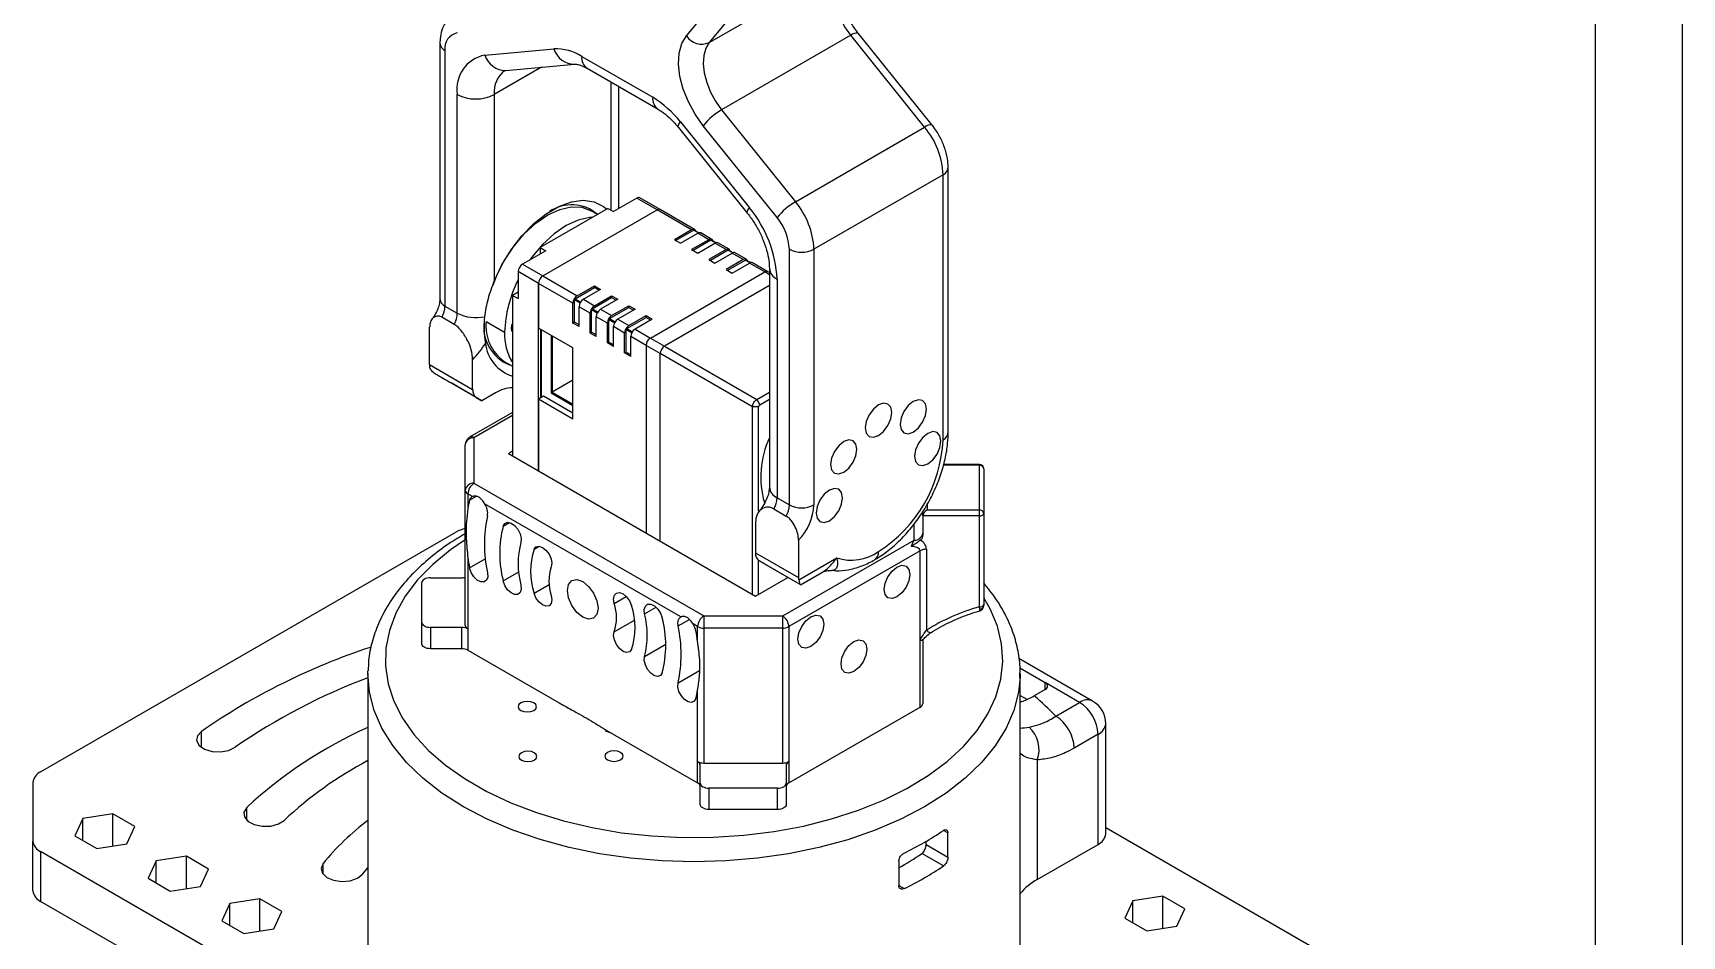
# Model space of a CAD drawing. Header units: millimetres. Extents: x 227 to 1067, y 103 to 697.
# Drawn here: x 877.4 to 1067.1, y 470.8 to 574.7 of the extents above; entities that cross this region are included whole.
import ezdxf

# ---------------------------------------------------------------- set-up
doc = ezdxf.new("R2010")
doc.units = ezdxf.units.MM
doc.header["$LTSCALE"] = 2
for name, color, linetype in [('1轮廓实线层', 7, 'Continuous'), ('2细线层', 4, 'Continuous'), ('图框层', 7, 'Continuous')]:
    doc.layers.add(name, color=color, linetype=linetype)

# ---------------------------------------------------------------- blocks, each defined once
blk = doc.blocks.new('ZwmFrameMain_A3^_^无分区图框^_^landscape')
at = {"layer": '1轮廓实线层'}
blk.add_line((390, 287), (390, 0), dxfattribs=at)
at = {"layer": '2细线层'}
blk.add_line((395, 292), (395, -5), dxfattribs=at)

msp = doc.modelspace()

# ---------------------------------------------------------------- linework, layer by layer
at = {"color": 7, "linetype": 'Continuous', "lineweight": 25}
for p, q in [((952.589, 574.307), (963.183, 587.124)), ((966.011, 586.642), (955.191, 573.551)), ((955.191, 573.551), (970.041, 582.124)), ((980.828, 564.07), (972.334, 574.636)), ((924.237, 573.459), (924.237, 544.07)), ((929.419, 572.111), (937.357, 572.82)), ((971.483, 574.389), (956.634, 565.817)), ((979.977, 563.823), (971.483, 574.389)), ((924.822, 572.643), (924.822, 543.254)), ((931.807, 570.347), (939.746, 571.057)), ((940.539, 571.968), (948.704, 567.255)), ((941.16, 570.595), (949.325, 565.881)), ((926.237, 542.437), (926.237, 567.583)), ((930.479, 567.583), (930.479, 546.124)), ((944.793, 554.459), (944.793, 568.498)), ((956.634, 565.817), (965.127, 555.251)), ((951.669, 563.778), (959.607, 553.903)), ((951.886, 564.433), (959.824, 554.558)), ((963.006, 553.428), (954.512, 563.995)), ((965.127, 555.251), (979.977, 563.823)), ((982.098, 558.355), (967.249, 549.783)), ((982.098, 527.887), (982.098, 558.355)), ((982.684, 528.703), (982.684, 559.172)), ((946.884, 555.666), (944.197, 554.115)), ((949.218, 554.319), (946.884, 555.666)), ((949.568, 554.354), (947.234, 555.701)), ((943.561, 554.482), (935.783, 549.992)), ((936.065, 546.727), (949.218, 554.319)), ((942.37, 553.795), (941.631, 554.222)), ((943.561, 554.482), (944.197, 554.115)), ((953.177, 552.033), (949.218, 554.319)), ((953.527, 552.068), (949.568, 554.354)), ((953.177, 552.033), (951.197, 550.89)), ((953.425, 551.972), (951.374, 550.788)), ((953.998, 551.675), (953.475, 551.977)), ((935.783, 549.992), (936.419, 549.625)), ((935.783, 549.992), (935.783, 549.257)), ((951.197, 550.89), (951.905, 550.482)), ((951.905, 550.482), (953.885, 551.625)), ((955.157, 550.89), (953.177, 549.747)), ((955.405, 550.829), (953.354, 549.645)), ((955.157, 550.89), (953.885, 551.625)), ((953.885, 549.339), (955.864, 550.482)), ((955.507, 550.925), (954.234, 551.66)), ((955.977, 550.532), (955.455, 550.834)), ((957.137, 549.747), (955.864, 550.482)), ((957.487, 549.782), (956.214, 550.517)), ((936.419, 549.625), (933.732, 548.074)), ((933.732, 548.074), (936.065, 546.727)), ((953.177, 549.747), (953.885, 549.339)), ((957.137, 549.747), (955.157, 548.604)), ((955.157, 548.604), (955.864, 548.196)), ((957.385, 549.686), (955.334, 548.502)), ((955.864, 548.196), (957.844, 549.339)), ((959.117, 548.604), (957.137, 547.461)), ((959.365, 548.543), (957.314, 547.359)), ((957.957, 549.389), (957.435, 549.691)), ((959.117, 548.604), (957.844, 549.339)), ((957.844, 547.053), (959.824, 548.196)), ((959.467, 548.639), (958.194, 549.374)), ((959.937, 548.246), (959.415, 548.548)), ((961.592, 547.176), (959.824, 548.196)), ((961.942, 547.21), (960.174, 548.231)), ((964.42, 520.394), (964.42, 549.783)), ((967.249, 549.783), (967.249, 520.394)), ((935.57, 545.869), (933.237, 547.216)), ((933.237, 547.216), (933.237, 544.113)), ((936.065, 546.727), (940.025, 544.441)), ((948.44, 539.583), (961.592, 547.176)), ((957.137, 547.461), (957.844, 547.053)), ((962.127, 547.103), (961.942, 547.21)), ((962.127, 547.581), (962.127, 522.435)), ((963.006, 546.357), (963.006, 521.211)), ((933.237, 544.848), (932.601, 544.481)), ((932.601, 544.481), (932.601, 526.027)), ((932.601, 544.481), (933.237, 544.113)), ((935.57, 524.313), (935.57, 545.869)), ((935.57, 545.869), (935.57, 540.723)), ((939.53, 543.583), (935.57, 545.869)), ((939.778, 544.094), (942.005, 545.379)), ((940.025, 544.441), (942.005, 545.584)), ((942.712, 545.175), (940.732, 544.032)), ((941.758, 542.951), (943.985, 544.236)), ((942.005, 545.584), (942.712, 545.175)), ((942.005, 545.379), (942.005, 545.584)), ((942.005, 545.379), (942.535, 545.073)), ((942.005, 543.298), (943.985, 544.441)), ((943.985, 544.441), (944.692, 544.032)), ((943.985, 544.236), (943.985, 544.441)), ((943.985, 544.236), (944.515, 543.93)), ((962.127, 545.607), (950.066, 538.644)), ((924.822, 543.254), (926.237, 542.437)), ((939.53, 541.297), (939.53, 543.583)), ((939.707, 541.399), (939.707, 543.971)), ((940.237, 540.889), (940.237, 543.175)), ((941.51, 542.44), (940.237, 543.175)), ((940.732, 544.032), (942.005, 543.298)), ((941.51, 540.154), (941.51, 542.44)), ((941.687, 540.256), (941.687, 542.828)), ((944.692, 544.032), (942.712, 542.889)), ((942.712, 542.889), (943.985, 542.155)), ((943.738, 541.808), (945.965, 543.094)), ((943.985, 542.155), (945.965, 543.298)), ((946.672, 542.889), (944.692, 541.746)), ((945.965, 543.298), (946.672, 542.889)), ((945.965, 543.094), (945.965, 543.298)), ((945.965, 543.094), (946.495, 542.787)), ((923.055, 536.522), (923.055, 540.838)), ((925.883, 541.153), (924.469, 541.97)), ((929.56, 541.48), (931.681, 540.255)), ((939.53, 538.437), (935.57, 540.723)), ((935.79, 540.596), (935.79, 532.684)), ((935.932, 532.766), (935.932, 540.514)), ((939.707, 541.399), (939.53, 541.297)), ((940.237, 540.889), (939.53, 541.297)), ((940.237, 541.093), (939.707, 541.399)), ((942.217, 539.746), (942.217, 542.032)), ((943.49, 541.297), (942.217, 542.032)), ((943.49, 539.011), (943.49, 541.297)), ((943.667, 539.113), (943.667, 541.685)), ((944.197, 538.603), (944.197, 540.889)), ((945.47, 540.154), (944.197, 540.889)), ((944.692, 541.746), (945.965, 541.012)), ((945.647, 537.97), (945.647, 540.542)), ((945.717, 540.665), (947.945, 541.951)), ((945.965, 541.012), (947.945, 542.155)), ((948.652, 541.746), (946.672, 540.604)), ((946.672, 540.604), (948.44, 539.583)), ((947.945, 542.155), (948.652, 541.746)), ((947.945, 541.951), (947.945, 542.155)), ((947.945, 541.951), (948.475, 541.644)), ((937.022, 539.885), (937.022, 533.273)), ((937.163, 539.803), (937.163, 533.354)), ((941.687, 540.256), (941.51, 540.154)), ((942.217, 539.746), (941.51, 540.154)), ((942.217, 539.95), (941.687, 540.256)), ((943.667, 539.113), (943.49, 539.011)), ((944.197, 538.603), (943.49, 539.011)), ((944.197, 538.807), (943.667, 539.113)), ((945.47, 537.868), (945.47, 540.154)), ((947.945, 538.726), (946.177, 539.746)), ((946.177, 537.46), (946.177, 539.746)), ((949.571, 537.787), (947.945, 538.726)), ((947.945, 538.726), (947.945, 517.169)), ((948.44, 539.583), (950.066, 538.644)), ((950.066, 538.644), (960.673, 532.521)), ((928.004, 533.664), (928.004, 537.114)), ((931.632, 536.901), (932.601, 536.342)), ((939.53, 530.271), (939.53, 538.437)), ((945.647, 537.97), (945.47, 537.868)), ((946.177, 537.46), (945.47, 537.868)), ((946.177, 537.664), (945.647, 537.97)), ((960.178, 531.664), (949.571, 537.787)), ((949.571, 516.23), (949.571, 537.787)), ((923.055, 536.522), (928.004, 533.664)), ((928.419, 532.749), (923.695, 535.475)), ((932.326, 536.5), (932.247, 536.509)), ((929.065, 532.375), (925.53, 534.417)), ((930.63, 533.279), (929.065, 532.375)), ((936.144, 532.888), (935.57, 532.557)), ((939.53, 530.934), (936.144, 532.888)), ((937.022, 533.273), (939.53, 531.824)), ((939.53, 534.721), (937.163, 533.354)), ((937.163, 533.354), (939.53, 531.988)), ((960.673, 532.521), (962.127, 533.361)), ((932.601, 531.019), (927.656, 528.164)), ((928.419, 532.749), (929.065, 532.375)), ((935.57, 532.557), (935.57, 524.313)), ((939.53, 530.271), (935.57, 532.557)), ((960.178, 510.107), (960.178, 531.664)), ((960.673, 532.521), (961.026, 531.909)), ((960.885, 519.706), (960.885, 531.664)), ((961.026, 531.909), (962.127, 532.544)), ((927.156, 522.062), (927.156, 527.298)), ((928.156, 528.115), (928.156, 522.878)), ((932.106, 526.313), (932.601, 526.599)), ((932.106, 526.313), (960.531, 509.903)), ((986.265, 525.055), (982.16, 525.055)), ((986.265, 519.826), (986.265, 524.963)), ((986.765, 524.555), (986.765, 519.418)), ((927.156, 506.547), (927.156, 522.062)), ((927.979, 521.347), (927.449, 521.653)), ((927.449, 521.653), (927.449, 519.972)), ((928.156, 522.878), (954.582, 507.623)), ((951.941, 507.514), (929.382, 520.537)), ((962.653, 519.927), (964.067, 519.11)), ((963.006, 521.211), (964.42, 520.394)), ((979.765, 519.129), (979.765, 519.643)), ((980.265, 519.826), (986.265, 519.826)), ((986.265, 519.129), (986.265, 519.826)), ((960.531, 518.337), (960.531, 514.887)), ((986.265, 519.129), (979.765, 519.129)), ((979.765, 519.129), (979.765, 516.907)), ((986.265, 508.666), (986.265, 519.129)), ((986.765, 519.418), (986.765, 508.955)), ((878.325, 489.705), (926.065, 517.265)), ((963.653, 507.623), (978.765, 516.347)), ((965.481, 516.346), (965.481, 512.03)), ((927.449, 514.353), (927.449, 506.139)), ((960.531, 514.887), (965.481, 512.03)), ((960.885, 510.107), (960.885, 514.011)), ((965.669, 511.245), (960.946, 513.971)), ((961.592, 513.598), (960.946, 513.971)), ((979.472, 515.122), (964.36, 506.398)), ((965.5, 511.773), (969.865, 514.292)), ((979.472, 504.829), (979.472, 515.122)), ((980.179, 515.291), (980.179, 505.981)), ((923.156, 512.023), (926.742, 512.023)), ((960.531, 509.903), (964.262, 512.057)), ((965.127, 511.557), (961.592, 513.598)), ((965.713, 511.219), (968.161, 512.632)), ((922.156, 506.885), (922.156, 511.446)), ((986.32, 508.424), (986.265, 508.666)), ((986.765, 508.955), (986.765, 508.826)), ((922.156, 504.436), (922.156, 506.885)), ((926.742, 506.308), (923.156, 506.308)), ((923.156, 506.308), (923.156, 503.859)), ((926.742, 503.859), (926.742, 506.308)), ((953.874, 506.398), (953.345, 506.704)), ((953.874, 504.717), (953.874, 506.398)), ((954.582, 507.623), (954.582, 506.229)), ((954.582, 507.623), (963.653, 507.623)), ((963.653, 506.229), (963.653, 507.623)), ((964.36, 506.398), (964.36, 490.884)), ((927.449, 506.139), (927.449, 503.689)), ((963.653, 506.229), (954.582, 506.229)), ((954.582, 506.229), (954.582, 490.715)), ((963.653, 490.715), (963.653, 506.229)), ((979.472, 497.158), (979.472, 504.829)), ((979.765, 504.913), (979.765, 497.566)), ((926.742, 503.859), (923.156, 503.859)), ((927.449, 503.689), (937.956, 497.624)), ((999.296, 497.84), (990.813, 502.737)), ((915.96, 501.001), (915.964, 501.3)), ((915.96, 501.001), (915.96, 467.767)), ((990.935, 501.652), (993.836, 499.977)), ((990.96, 467.767), (990.96, 501.001)), ((953.874, 490.884), (953.874, 499.097)), ((993.836, 499.161), (992.574, 498.432)), ((997.796, 497.691), (993.836, 499.977)), ((964.36, 488.434), (979.472, 497.158)), ((990.96, 498.5), (991.739, 498.051)), ((995.059, 496.111), (997.796, 497.691)), ((1000.796, 482.585), (1000.796, 495.242)), ((943.367, 494.5), (953.874, 488.434)), ((999.917, 494.017), (997.18, 492.437)), ((999.917, 481.361), (999.917, 494.017)), ((953.874, 488.434), (953.874, 490.884)), ((954.167, 488.406), (954.167, 490.476)), ((954.582, 490.715), (963.653, 490.715)), ((964.067, 490.476), (964.067, 488.406)), ((964.36, 490.884), (964.36, 488.434)), ((992.932, 491.074), (992.932, 477.328)), ((877.446, 488.481), (877.446, 481.751)), ((954.167, 485.956), (954.167, 488.406)), ((963.067, 487.828), (955.167, 487.828)), ((955.167, 487.828), (955.167, 485.379)), ((963.067, 485.379), (963.067, 487.828)), ((964.067, 488.406), (964.067, 485.956)), ((883.174, 484.341), (882.247, 482.345)), ((886.631, 484.875), (883.174, 484.341)), ((883.174, 481.81), (883.174, 484.341)), ((889.163, 483.414), (886.631, 484.875)), ((886.631, 481.17), (886.631, 484.875)), ((963.067, 485.379), (955.167, 485.379)), ((877.446, 476.036), (877.446, 481.751)), ((882.247, 482.345), (884.779, 480.883)), ((888.236, 481.418), (889.163, 483.414)), ((980.163, 481.339), (980.163, 481.719)), ((982.654, 479.901), (982.654, 482.677)), ((1000.796, 483.303), (1039.202, 461.131)), ((975.563, 424.393), (878.325, 480.527)), ((878.325, 480.527), (878.325, 474.811)), ((884.779, 480.883), (888.236, 481.418)), ((895.088, 479.994), (891.63, 479.459)), ((897.619, 478.532), (895.088, 479.994)), ((895.088, 476.288), (895.088, 479.994)), ((982.143, 478.89), (979.658, 480.324)), ((980.163, 481.339), (982.654, 479.901)), ((992.932, 477.328), (999.917, 481.361)), ((891.63, 479.459), (890.704, 477.463)), ((891.63, 476.928), (891.63, 479.459)), ((896.692, 476.536), (897.619, 478.532)), ((915.28, 477.874), (914.897, 477.562)), ((915.335, 477.939), (915.96, 478.686)), ((976.997, 479.412), (976.997, 476.635)), ((890.704, 477.463), (893.235, 476.002)), ((893.235, 476.002), (896.692, 476.536)), ((975.563, 418.677), (878.325, 474.811)), ((900.087, 474.577), (899.16, 472.581)), ((903.544, 475.112), (900.087, 474.577)), ((900.087, 472.046), (900.087, 474.577)), ((906.075, 473.651), (903.544, 475.112)), ((903.544, 471.406), (903.544, 475.112)), ((1003.922, 474.885), (1002.995, 472.889)), ((1007.379, 475.42), (1003.922, 474.885)), ((1003.922, 472.354), (1003.922, 474.885)), ((1009.911, 473.959), (1007.379, 475.42)), ((1007.379, 471.715), (1007.379, 475.42)), ((899.16, 472.581), (901.691, 471.12)), ((905.149, 471.655), (906.075, 473.651)), ((1002.995, 472.889), (1005.526, 471.428)), ((1008.984, 471.963), (1009.911, 473.959)), ((901.691, 471.12), (905.149, 471.655)), ((1005.526, 471.428), (1008.984, 471.963))]:
    msp.add_line(p, q, dxfattribs=at)
at = {"color": 8, "linetype": 'Continuous', "lineweight": 25}
for p, q in [((935.901, 570.713), (930.479, 567.583)), ((943.914, 554.278), (943.914, 569.005)), ((953.961, 551.662), (953.425, 551.972)), ((953.425, 551.972), (953.962, 551.663)), ((955.941, 550.519), (955.405, 550.829)), ((955.405, 550.829), (955.942, 550.52)), ((957.921, 549.376), (957.385, 549.686)), ((957.385, 549.686), (957.921, 549.377)), ((959.901, 548.233), (959.365, 548.543)), ((959.365, 548.543), (959.901, 548.234)), ((962.127, 546.866), (961.592, 547.176)), ((940.349, 543.601), (939.707, 543.971)), ((939.778, 544.094), (940.419, 543.723)), ((942.329, 542.458), (941.687, 542.828)), ((941.758, 542.951), (942.399, 542.58)), ((944.309, 541.315), (943.667, 541.685)), ((943.738, 541.808), (944.379, 541.437)), ((946.288, 540.172), (945.647, 540.542)), ((945.717, 540.665), (946.359, 540.294)), ((932.247, 536.509), (932.247, 536.546)), ((932.601, 530.681), (928.156, 528.115)), ((986.265, 524.963), (982.134, 524.963)), ((986.265, 524.963), (986.265, 525.055)), ((927.653, 520.923), (928.45, 521.383)), ((980.265, 520.445), (980.265, 519.826)), ((931.514, 517.965), (932.227, 518.377)), ((978.765, 516.347), (978.765, 518.21)), ((927.653, 513.166), (929.456, 514.206)), ((935.063, 515.291), (935.665, 515.639)), ((931.514, 511.666), (933.297, 512.696)), ((935.063, 510.243), (936.799, 511.245)), ((944.284, 509.076), (945.658, 509.87)), ((947.777, 507.877), (949.096, 508.639)), ((944.284, 505.81), (946.604, 507.149)), ((951.616, 506.477), (952.934, 507.238)), ((947.777, 502.978), (950.203, 504.378)), ((951.616, 499.945), (954.092, 501.374)), ((993.836, 499.161), (993.836, 499.977)), ((896.811, 492.527), (896.811, 494.347)), ((902.038, 484.128), (902.038, 485.615)), ((982.654, 482.677), (982.143, 482.972)), ((910.796, 477.939), (910.796, 479.15)), ((976.997, 476.635), (977.617, 476.277))]:
    msp.add_line(p, q, dxfattribs=at)
at = {"color": 7, "linetype": 'Continuous', "lineweight": 25, "flags": 128}
for points in [[(971.483, 574.389), (970.787, 575.371), (970.206, 576.436), (969.764, 577.54), (969.48, 578.639), (969.364, 579.688), (969.421, 580.643), (969.65, 581.467), (970.041, 582.124)], [(954.512, 563.995), (953.584, 565.303), (952.81, 566.723), (952.221, 568.196), (951.842, 569.661), (951.687, 571.059), (951.764, 572.333), (952.069, 573.431), (952.589, 574.307)], [(955.191, 573.551), (954.801, 572.894), (954.572, 572.071), (954.515, 571.116), (954.631, 570.067), (954.915, 568.968), (955.357, 567.863), (955.938, 566.798), (956.634, 565.817)], [(930.343, 545.666), (930.752, 546.704), (931.631, 548.449), (932.703, 550.083), (933.925, 551.544), (935.252, 552.774), (936.631, 553.727), (938.011, 554.367), (939.337, 554.668), (940.56, 554.619), (941.631, 554.222)], [(930.479, 546.124), (931.355, 547.978), (932.432, 549.738), (933.671, 551.344), (935.032, 552.74), (936.467, 553.879), (937.927, 554.722), (939.362, 555.239), (940.722, 555.414), (941.962, 555.24), (943.038, 554.722), (943.431, 554.408)], [(941.798, 553.465), (941.458, 553.443), (940.132, 553.142), (938.752, 552.503), (937.373, 551.549), (936.046, 550.319), (934.824, 548.859), (934.631, 548.592)], [(953.659, 551.87), (953.635, 551.944), (953.589, 552.017), (953.527, 552.068), (953.452, 552.096), (953.367, 552.099), (953.274, 552.078), (953.177, 552.033)], [(955.639, 550.727), (955.615, 550.801), (955.569, 550.874), (955.507, 550.925), (955.432, 550.953), (955.347, 550.956), (955.254, 550.935), (955.157, 550.89)], [(957.619, 549.585), (957.594, 549.658), (957.549, 549.731), (957.487, 549.782), (957.412, 549.81), (957.327, 549.813), (957.234, 549.792), (957.137, 549.747)], [(959.599, 548.442), (959.574, 548.515), (959.529, 548.588), (959.467, 548.639), (959.392, 548.667), (959.307, 548.67), (959.214, 548.649), (959.117, 548.604)], [(932.459, 540.704), (932.508, 541.013), (932.601, 541.248)], [(932.601, 540.324), (932.508, 540.451), (932.459, 540.704)], [(960.885, 531.664), (960.489, 531.664), (960.178, 531.664)], [(974.673, 528.377), (975.255, 528.847), (975.748, 529.512), (976.078, 530.272), (976.194, 531.01), (976.078, 531.615), (975.748, 531.995), (975.255, 532.091), (974.673, 531.888), (974.092, 531.419), (973.598, 530.754), (973.269, 529.994), (973.153, 529.255), (973.269, 528.65), (973.598, 528.271), (974.092, 528.175), (974.673, 528.377)], [(978.673, 528.773), (979.255, 529.243), (979.748, 529.908), (980.078, 530.668), (980.194, 531.406), (980.078, 532.011), (979.748, 532.391), (979.255, 532.486), (978.673, 532.284), (978.092, 531.815), (977.598, 531.149), (977.269, 530.39), (977.153, 529.651), (977.269, 529.046), (977.598, 528.667), (978.092, 528.571), (978.673, 528.773)], [(970.673, 524.155), (971.255, 524.624), (971.748, 525.29), (972.078, 526.049), (972.194, 526.788), (972.078, 527.393), (971.748, 527.772), (971.255, 527.868), (970.673, 527.666), (970.092, 527.196), (969.598, 526.531), (969.269, 525.771), (969.153, 525.033), (969.269, 524.428), (969.598, 524.048), (970.092, 523.953), (970.673, 524.155)], [(980.33, 525.111), (980.912, 525.58), (981.405, 526.245), (981.735, 527.005), (981.851, 527.744), (981.735, 528.349), (981.405, 528.728), (980.912, 528.824), (980.33, 528.622), (979.749, 528.152), (979.255, 527.487), (978.926, 526.727), (978.81, 525.988), (978.926, 525.383), (979.255, 525.004), (979.749, 524.908), (980.33, 525.111)], [(969.017, 518.579), (969.598, 519.049), (970.092, 519.714), (970.421, 520.474), (970.537, 521.212), (970.421, 521.817), (970.092, 522.197), (969.598, 522.293), (969.017, 522.09), (968.435, 521.621), (967.942, 520.956), (967.612, 520.196), (967.496, 519.457), (967.612, 518.852), (967.942, 518.473), (968.435, 518.377), (969.017, 518.579)], [(931.514, 517.965), (931.707, 518.276), (932.026, 518.397), (932.421, 518.31), (932.833, 518.027), (933.199, 517.593), (933.463, 517.072), (933.585, 516.545), (933.546, 516.092)], [(986.265, 519.129), (986.362, 519.134), (986.456, 519.151), (986.542, 519.178), (986.618, 519.213), (986.68, 519.257), (986.727, 519.307), (986.755, 519.361), (986.765, 519.418)], [(935.063, 515.291), (935.285, 515.565), (935.625, 515.643), (936.029, 515.512), (936.436, 515.193), (936.785, 514.735), (937.022, 514.206), (937.111, 513.688), (937.039, 513.259)], [(923.156, 512.023), (922.961, 512.012), (922.773, 511.979), (922.6, 511.926), (922.449, 511.854), (922.324, 511.766), (922.232, 511.667), (922.175, 511.558), (922.156, 511.446)], [(929.707, 512.592), (929.73, 512.102), (929.594, 511.73), (929.318, 511.532), (928.945, 511.54), (928.532, 511.752), (928.141, 512.135), (927.833, 512.632), (927.653, 513.166)], [(975.31, 510.678), (975.423, 511.4), (975.745, 512.142), (976.227, 512.791), (976.795, 513.25), (977.363, 513.448), (977.845, 513.354), (978.167, 512.984), (978.28, 512.393), (978.167, 511.671), (977.845, 510.929), (977.363, 510.279), (976.795, 509.821), (976.227, 509.623), (975.745, 509.717), (975.423, 510.087), (975.31, 510.678)], [(933.546, 511.193), (933.585, 510.694), (933.463, 510.308), (933.199, 510.093), (932.833, 510.081), (932.421, 510.274), (932.026, 510.643), (931.707, 511.132), (931.514, 511.666)], [(937.039, 509.993), (937.111, 509.481), (937.022, 509.065), (936.785, 508.81), (936.436, 508.754), (936.029, 508.906), (935.625, 509.242), (935.285, 509.712), (935.063, 510.243)], [(938.894, 510.555), (939.028, 511.259), (939.412, 511.7), (939.985, 511.811), (940.662, 511.576), (941.338, 511.03), (941.912, 510.257), (942.295, 509.373), (942.429, 508.514), (942.295, 507.811), (941.912, 507.37), (941.338, 507.258), (940.662, 507.493), (939.985, 508.039), (939.412, 508.813), (939.028, 509.696), (938.894, 510.555)], [(944.284, 509.076), (944.212, 509.589), (944.301, 510.004), (944.538, 510.259), (944.887, 510.315), (945.294, 510.163), (945.698, 509.827), (946.038, 509.358), (946.261, 508.826)], [(965.713, 511.219), (965.713, 511.219), (965.669, 511.245)], [(947.777, 507.877), (947.738, 508.375), (947.86, 508.761), (948.124, 508.977), (948.49, 508.989), (948.902, 508.795), (949.298, 508.426), (949.616, 507.937), (949.81, 507.403)], [(986.265, 508.666), (986.362, 508.672), (986.456, 508.688), (986.542, 508.715), (986.618, 508.751), (986.68, 508.795), (986.727, 508.844), (986.755, 508.899), (986.765, 508.955)], [(922.156, 506.885), (922.175, 506.773), (922.232, 506.664), (922.324, 506.565), (922.449, 506.477), (922.6, 506.405), (922.773, 506.352), (922.961, 506.319), (923.156, 506.308)], [(965.41, 504.963), (965.523, 505.685), (965.845, 506.427), (966.327, 507.077), (966.895, 507.535), (967.464, 507.733), (967.945, 507.639), (968.267, 507.269), (968.38, 506.678), (968.267, 505.956), (967.945, 505.214), (967.464, 504.564), (966.895, 504.106), (966.327, 503.908), (965.845, 504.002), (965.523, 504.372), (965.41, 504.963)], [(923.156, 503.859), (922.961, 503.87), (922.773, 503.902), (922.6, 503.956), (922.449, 504.028), (922.324, 504.115), (922.232, 504.215), (922.175, 504.323), (922.156, 504.436)], [(946.261, 503.779), (946.038, 503.505), (945.698, 503.427), (945.294, 503.557), (944.887, 503.876), (944.538, 504.335), (944.301, 504.863), (944.212, 505.381), (944.284, 505.81)], [(970.36, 502.105), (970.473, 502.826), (970.795, 503.568), (971.277, 504.218), (971.845, 504.677), (972.413, 504.874), (972.895, 504.781), (973.217, 504.41), (973.33, 503.819), (973.217, 503.098), (972.895, 502.356), (972.413, 501.706), (971.845, 501.247), (971.277, 501.05), (970.795, 501.143), (970.473, 501.514), (970.36, 502.105)], [(949.81, 501.104), (949.616, 500.793), (949.298, 500.672), (948.902, 500.76), (948.49, 501.042), (948.124, 501.477), (947.86, 501.997), (947.738, 502.524), (947.777, 502.978)], [(990.96, 501.001), (990.96, 500.991), (990.953, 500.576)], [(953.67, 498.147), (953.49, 497.82), (953.182, 497.68), (952.791, 497.747), (952.378, 498.013), (952.005, 498.435), (951.729, 498.951), (951.593, 499.481), (951.616, 499.945)], [(933.553, 497.624), (933.325, 497.428), (933.245, 497.196), (933.325, 496.964), (933.553, 496.767), (933.894, 496.636), (934.295, 496.589), (934.697, 496.636), (935.038, 496.767), (935.266, 496.964), (935.345, 497.196), (935.266, 497.428), (935.038, 497.624), (934.697, 497.756), (934.295, 497.802), (933.894, 497.756), (933.553, 497.624)], [(896.811, 494.347), (896.356, 493.849), (896.265, 493.289), (896.552, 492.751), (897.175, 492.317), (898.037, 492.054), (899.008, 492.001), (899.94, 492.167), (900.691, 492.527)], [(943.244, 494.431), (943.484, 494.334), (944, 494.135)], [(933.607, 491.909), (933.379, 491.713), (933.299, 491.481), (933.379, 491.249), (933.607, 491.052), (933.947, 490.921), (934.349, 490.875), (934.751, 490.921), (935.092, 491.052), (935.319, 491.249), (935.399, 491.481), (935.319, 491.713), (935.092, 491.909), (934.751, 492.041), (934.349, 492.087), (933.947, 492.041), (933.607, 491.909)], [(943.506, 491.94), (943.278, 491.744), (943.198, 491.512), (943.278, 491.28), (943.506, 491.083), (943.847, 490.952), (944.248, 490.906), (944.65, 490.952), (944.991, 491.083), (945.219, 491.28), (945.298, 491.512), (945.219, 491.744), (944.991, 491.94), (944.65, 492.072), (944.248, 492.118), (943.847, 492.072), (943.506, 491.94)], [(954.167, 488.406), (954.187, 488.293), (954.243, 488.185), (954.336, 488.085), (954.46, 487.997), (954.612, 487.926), (954.785, 487.872), (954.972, 487.839), (955.167, 487.828)], [(963.067, 487.828), (963.262, 487.839), (963.45, 487.872), (963.622, 487.926), (963.774, 487.997), (963.898, 488.085), (963.991, 488.185), (964.048, 488.293), (964.067, 488.406)], [(902.038, 485.615), (901.708, 485.085), (901.755, 484.522), (902.171, 484.013), (902.893, 483.634), (903.811, 483.444), (904.785, 483.471), (905.667, 483.711), (906.323, 484.128)], [(955.167, 485.379), (954.972, 485.39), (954.785, 485.423), (954.612, 485.476), (954.46, 485.548), (954.336, 485.635), (954.243, 485.735), (954.187, 485.843), (954.167, 485.956)], [(964.067, 485.956), (964.048, 485.843), (963.991, 485.735), (963.898, 485.635), (963.774, 485.548), (963.622, 485.476), (963.45, 485.423), (963.262, 485.39), (963.067, 485.379)], [(910.796, 479.15), (910.567, 478.602), (910.719, 478.046), (911.228, 477.566), (912.017, 477.234), (912.965, 477.102), (913.928, 477.19), (914.761, 477.484), (915.335, 477.939)]]:
    msp.add_lwpolyline(points, dxfattribs=at)
at = {"color": 8, "linetype": 'Continuous', "lineweight": 25, "flags": 128}
for points in [[(951.669, 563.778), (951.654, 563.801), (951.641, 563.949), (951.72, 564.162), (951.886, 564.433)], [(959.607, 553.903), (959.592, 553.926), (959.58, 554.074), (959.658, 554.287), (959.824, 554.558)], [(927.156, 516.396), (925.442, 515.218), (923.41, 513.545), (921.677, 511.763), (920.26, 509.89), (919.173, 507.945), (918.427, 505.947), (918.03, 503.916), (917.985, 501.872), (918.292, 499.836), (918.95, 497.828), (919.951, 495.868), (921.285, 493.975), (922.939, 492.168), (924.896, 490.465), (927.138, 488.883), (929.641, 487.438), (932.381, 486.144), (935.331, 485.014), (938.461, 484.059), (941.74, 483.289), (945.136, 482.711), (948.615, 482.332), (952.141, 482.154), (955.681, 482.18), (959.199, 482.41), (962.66, 482.84), (966.029, 483.468), (969.273, 484.286), (972.36, 485.286), (975.259, 486.459), (977.942, 487.793), (980.381, 489.274), (982.552, 490.889), (984.433, 492.62), (986.007, 494.45), (987.257, 496.362), (988.171, 498.337), (988.74, 500.354), (988.958, 502.394), (988.823, 504.436), (988.336, 506.46), (987.502, 508.447), (986.765, 509.729)], [(980.715, 505.714), (980.689, 505.702), (980.613, 505.694), (980.52, 505.72), (980.414, 505.778), (980.299, 505.867), (980.179, 505.981)], [(990.953, 500.576), (990.778, 498.87), (990.237, 496.769), (989.341, 494.708), (988.1, 492.709), (986.526, 490.789), (984.633, 488.968), (982.441, 487.262), (979.969, 485.688), (977.242, 484.262), (974.286, 482.998), (971.13, 481.906), (967.803, 480.998), (964.339, 480.283), (960.769, 479.768), (957.13, 479.456), (953.455, 479.352), (949.78, 479.457), (946.14, 479.769), (942.571, 480.285), (939.107, 481.001), (935.781, 481.909), (932.625, 483.001), (929.67, 484.267), (926.944, 485.693), (924.473, 487.267), (922.281, 488.973), (920.389, 490.795), (918.816, 492.715), (917.576, 494.715), (916.682, 496.775), (916.141, 498.876), (915.96, 500.997), (915.96, 501.001)]]:
    msp.add_lwpolyline(points, dxfattribs=at)
at = {"color": 7, "linetype": 'Continuous', "lineweight": 25}
for centre, radius, start, end in [((926.559, 572.925), 1.759, 100.54678, 189.25188), ((937.584, 567.303), 5.522, 57.65072, 92.35776), ((954.341, 575.48), 2.108, 213.81774, 293.7972), ((930.143, 568.22), 3.958, 100.54678, 189.25188), ((928.358, 571.677), 4.611, 242.60967, 297.39033), ((942.652, 557.224), 11.715, 37.97873, 58.8941), ((960.46, 559.218), 7.628, 120.10441, 141.22945), ((972.898, 557.931), 9.209, 2.63929, 39.77207), ((947.089, 555.38), 0.352, 65.69288, 125.61758), ((939.385, 550.313), 4.583, 49.40676, 123.82546), ((949.423, 554.033), 0.352, 65.69288, 125.61758), ((949.207, 545.721), 13.814, 2.63929, 39.77207), ((968.954, 548.651), 7.628, 120.10441, 141.22945), ((958.049, 549.359), 9.209, 2.63929, 39.77207), ((953.454, 551.931), 0.0501, 65.58875, 125.30473), ((953.472, 551.891), 0.0939, 119.72758, 119.99749), ((958.287, 549.5), 6.14, 2.63929, 39.77207), ((954.09, 551.339), 0.352, 65.69288, 125.61758), ((955.434, 550.788), 0.0501, 65.58875, 125.30473), ((955.452, 550.748), 0.0939, 119.72758, 119.99749), ((956.069, 550.196), 0.352, 65.69288, 125.61758), ((934.312, 547.167), 1.076, 122.60548, 177.39452), ((957.414, 549.645), 0.0501, 65.58875, 125.30473), ((957.432, 549.605), 0.0939, 119.72758, 119.99749), ((958.049, 549.053), 0.352, 65.69288, 125.61758), ((959.394, 548.502), 0.0501, 65.58875, 125.30473), ((959.412, 548.462), 0.0939, 119.72758, 119.9975), ((960.029, 547.91), 0.352, 65.69288, 125.61758), ((965.835, 552.513), 3.074, 242.60967, 297.39033), ((945.771, 539.812), 14.096, 152.76658, 178.19921), ((936.645, 545.82), 1.076, 122.60548, 177.39452), ((961.797, 546.889), 0.352, 65.69288, 125.61758), ((940.605, 543.534), 1.076, 122.60548, 177.39452), ((921.998, 543.341), 2.826, 330.97626, 358.24011), ((923.412, 542.524), 2.826, 330.97626, 358.24011), ((928.366, 546.578), 4.656, 242.78786, 282.45279), ((939.861, 543.964), 0.154, 122.60548, 177.39452), ((941.312, 543.126), 1.076, 122.60548, 177.39452), ((942.585, 542.391), 1.076, 122.60548, 177.39452), ((941.84, 542.821), 0.154, 122.60548, 177.39452), ((943.292, 541.983), 1.076, 122.60548, 177.39452), ((933.933, 540.859), 4.664, 172.09467, 248.81523), ((934.46, 540.939), 4.93, 173.70115, 234.98667), ((944.565, 541.248), 1.076, 122.60548, 177.39452), ((943.82, 541.678), 0.154, 122.60548, 177.39452), ((945.272, 540.84), 1.076, 122.60548, 177.39452), ((946.545, 540.105), 1.076, 122.60548, 177.39452), ((945.8, 540.535), 0.154, 122.60548, 177.39452), ((947.252, 539.697), 1.076, 122.60548, 177.39452), ((922.416, 542.973), 8.097, 313.65004, 330.53464), ((933.967, 539.505), 4.531, 186.52459, 252.45222), ((937.729, 539.977), 6.054, 177.36716, 212.10225), ((949.019, 538.677), 1.076, 122.60548, 177.39452), ((950.646, 537.738), 1.076, 122.60548, 177.39452), ((924.712, 536.516), 1.657, 179.80995, 188.73129), ((929.006, 533.566), 1.006, 174.37962, 234.30196), ((932.633, 530.092), 3.764, 90.4904, 122.15055), ((961.192, 531.65), 0.307, 122.60467, 177.39465), ((928.156, 527.298), 1, 119.99731, 180), ((928.073, 527.196), 0.922, 84.81742, 173.64866), ((971.764, 523.618), 10.634, 154.9885, 196.15025), ((965.978, 528.62), 16.136, 302.60548, 357.39452), ((986.265, 524.555), 0.5, 0, 90), ((986.306, 524.504), 0.461, 6.35134, 95.18258), ((928.073, 521.959), 0.922, 84.81742, 173.64866), ((927.656, 522.111), 0.503, 185.6948, 245.62534), ((928.984, 521.583), 1.537, 122.60548, 177.39452), ((939.826, 517.808), 12.565, 165.64676, 170.08209), ((928.245, 520.806), 0.603, 116.21277, 168.84602), ((927.789, 519.427), 1.942, 351.0548, 34.88959), ((960.182, 521.298), 2.826, 330.97626, 358.24011), ((961.596, 520.481), 2.826, 330.97626, 358.24011), ((965.835, 523.124), 3.074, 242.60967, 297.39033), ((961.017, 520.706), 6.24, 315.68023, 357.14123), ((986.306, 519.367), 0.461, 6.35134, 95.18258), ((927.892, 513.989), 3.751, 101.31023, 119.13874), ((944.315, 515.859), 14.968, 167.39631, 192.60369), ((943.712, 514.816), 12.599, 165.52328, 194.47672), ((943.034, 513.642), 9.799, 165.52328, 194.47672), ((978.848, 517.265), 0.922, 264.81742, 353.64866), ((951.054, 517.808), 23.857, 188.3278, 191.22025), ((942.529, 512.767), 7.881, 161.3226, 198.6774), ((961.533, 514.789), 1.006, 174.37962, 234.30196), ((971.509, 519.633), 5.588, 252.88412, 304.48977), ((980.15, 513.849), 1.443, 88.8559, 118.04024), ((926.747, 513.658), 1.635, 269.80105, 284.46954), ((941.87, 511.626), 5.1, 161.3226, 198.6774), ((967.138, 512.024), 1.657, 179.80995, 188.73129), ((939.453, 507.443), 5.1, 341.3226, 18.6774), ((938.794, 506.303), 7.881, 341.3226, 18.6774), ((992.337, 486.664), 22.825, 105.42878, 122.18563), ((986.319, 508.872), 0.448, 270.03348, 354.14484), ((926.77, 504.866), 1.443, 61.95976, 91.1441), ((927.656, 506.597), 0.503, 185.6948, 245.62534), ((938.289, 505.427), 9.799, 345.52328, 14.47672), ((937.611, 504.254), 12.599, 345.52328, 14.47672), ((952.442, 506.787), 0.882, 124.54308, 200.61081), ((937.009, 503.211), 14.968, 347.39631, 12.60369), ((951.304, 505.408), 2.417, 11.8336, 32.42351), ((955.41, 506.328), 1.537, 122.60548, 177.39452), ((954.553, 507.672), 1.443, 241.95976, 271.1441), ((962.825, 506.328), 1.537, 2.60548, 57.39452), ((963.681, 507.672), 1.443, 268.8559, 298.04024), ((930.269, 501.262), 23.857, 8.3278, 11.22025), ((939.812, 432.325), 75.47, 108.21721, 124.73414), ((926.77, 502.416), 1.443, 61.95976, 91.1441), ((939.963, 436.043), 68.795, 110.42069, 124.81019), ((941.497, 501.262), 12.565, 345.64676, 350.08209), ((993.681, 499.569), 0.437, 290.78342, 69.21658), ((979.264, 497.616), 0.503, 294.37466, 354.3052), ((972.937, 474.919), 30.635, 43.77072, 50.13329), ((995.312, 493.807), 4.61, 2.60548, 57.39452), ((997.796, 495.242), 3, 0, 60.00269), ((992.574, 492.227), 4.61, 2.60548, 57.39452), ((936.927, 447.909), 51.371, 114.08857, 132.77783), ((989.585, 492.24), 3.544, 340.78731, 47.16633), ((878.948, 488.331), 1.509, 114.37466, 174.3052), ((936.807, 451.541), 44.622, 117.85146, 133.08979), ((954.553, 492.157), 1.443, 241.95976, 271.1441), ((953.667, 490.426), 0.503, 5.6948, 65.62534), ((963.681, 492.157), 1.443, 268.8559, 298.04024), ((964.567, 490.426), 0.503, 114.37466, 174.3052), ((953.667, 487.976), 0.503, 5.6948, 65.62534), ((964.567, 487.976), 0.503, 114.37466, 174.3052), ((934.049, 460.175), 30.012, 127.06343, 140.78419), ((878.948, 481.901), 1.509, 185.6948, 245.62534), ((962.268, 512.175), 35.324, 295.7556, 304.23902), ((999.294, 482.735), 1.509, 294.37466, 354.3052), ((962.381, 505.163), 30.257, 298.88697, 304.8218), ((962.268, 508.092), 35.324, 295.7556, 304.23902), ((878.948, 476.185), 1.509, 185.6948, 245.62534), ((996.366, 471.131), 7.085, 118.99294, 139.72339)]:
    msp.add_arc(centre, radius, start, end, dxfattribs=at)
at = {"color": 8, "linetype": 'Continuous', "lineweight": 25}
for centre, radius, start, end in [((972.163, 573.637), 1.014, 80.24093, 132.10144), ((925.193, 573.527), 0.959, 184.04001, 247.26261), ((939.735, 573.542), 2.486, 196.8848, 270.19342), ((931.797, 572.832), 2.485, 196.88213, 270.23981), ((942.009, 571.806), 1.479, 173.70115, 234.98667), ((933.502, 567.872), 3.037, 126.11372, 185.44782), ((950.21, 567.108), 1.514, 174.42767, 233.75247), ((980.657, 563.071), 1.014, 80.24093, 132.10144), ((981.683, 559.272), 1.006, 294.37596, 354.29026), ((963.631, 547.734), 1.512, 186.12119, 245.58808), ((925.238, 544.17), 1.006, 185.6948, 245.62534), ((927.863, 527.706), 0.503, 54.38242, 114.30712), ((981.683, 528.803), 1.006, 294.37466, 354.3052), ((963.618, 522.578), 1.498, 185.44963, 245.87051), ((973.672, 514.928), 1.006, 305.70856, 5.61946), ((998.675, 496.465), 1.509, 65.69288, 125.61758), ((999.294, 495.391), 1.509, 294.37466, 354.3052)]:
    msp.add_arc(centre, radius, start, end, dxfattribs=at)
at = {"color": 7, "linetype": 'Continuous', "lineweight": 25}
for centre, major_axis, ratio, start_param, end_param in [((924.115, 535.233), (2, -1.155), 0.0000704, 4.5009099, 5.4978278), ((980.265, 519.418), (0.444, 0.444), 0.5176867, 1.0930997, 2.663896), ((978.765, 515.53), (0.623, 1.465), 0.2277727, 1.0793432, 1.602942), ((977.35, 515.291), (2.828, 0), 0.5773815, 0, 0.7064834), ((977.35, 514.714), (2.114, 0.474), 0.3689955, 6.2006132, 7.2478107)]:
    msp.add_ellipse(centre, major_axis=major_axis, ratio=ratio, start_param=start_param, end_param=end_param, dxfattribs=at)
for points, knots in [([(972.334, 574.636), (972.193, 574.819), (971.775, 575.359), (971.16, 576.359), (970.572, 577.611), (970.165, 578.86), (969.954, 580.024), (969.931, 581.028), (970.064, 581.804), (970.25, 582.23), (970.357, 582.372), (970.394, 582.421)], [0, 0, 0, 0, 0.0652986, 0.1927918, 0.3206071, 0.4476548, 0.5729776, 0.695918, 0.8165881, 0.9371207, 1, 1, 1, 1]), ([(926.071, 576.98), (925.954, 576.924), (925.531, 576.721), (924.991, 576.101), (924.504, 575.219), (924.271, 574.317), (924.247, 573.711), (924.237, 573.459)], [0, 0, 0, 0, 0.0938665, 0.3377174, 0.5764363, 0.8238644, 1, 1, 1, 1]), ([(939.746, 571.057), (939.783, 571.059), (939.886, 571.065), (940.252, 571.011), (940.747, 570.824), (941.08, 570.639), (941.16, 570.595)], [0, 0, 0, 0, 0.1898537, 0.5287642, 0.8858409, 1, 1, 1, 1]), ([(931.721, 570.328), (931.72, 570.329), (931.718, 570.332), (931.772, 570.341), (931.807, 570.347)], [0, 0, 0, 0, 0.361986, 1, 1, 1, 1]), ([(949.325, 565.881), (949.463, 565.797), (949.865, 565.551), (950.594, 564.964), (951.246, 564.294), (951.595, 563.868), (951.669, 563.778)], [0, 0, 0, 0, 0.1853021, 0.5401559, 0.9025302, 1, 1, 1, 1]), ([(982.684, 559.172), (982.675, 559.414), (982.65, 560.076), (982.401, 561.189), (981.894, 562.46), (981.329, 563.421), (980.94, 563.925), (980.828, 564.07)], [0, 0, 0, 0, 0.1450865, 0.3964367, 0.6476463, 0.8989296, 1, 1, 1, 1]), ([(959.607, 553.903), (959.749, 553.721), (960.167, 553.18), (960.793, 552.18), (961.403, 550.923), (961.836, 549.672), (962.087, 548.514), (962.115, 547.883), (962.127, 547.581)], [0, 0, 0, 0, 0.09441861, 0.27989009, 0.46602278, 0.65098539, 0.83300627, 1, 1, 1, 1]), ([(930.479, 546.124), (930.216, 545.439), (929.673, 544.026), (929.473, 542.71), (929.37, 542.032)], [0, 0, 0, 0, 0.48465778, 1, 1, 1, 1]), ([(924.237, 544.07), (924.234, 543.988), (924.226, 543.767), (924.119, 543.25), (923.851, 542.575), (923.556, 542.043), (923.358, 541.809), (923.324, 541.77)], [0, 0, 0, 0, 0.1430684, 0.3865366, 0.6544123, 0.9414987, 1, 1, 1, 1]), ([(924.469, 541.97), (924.338, 542.026), (924.077, 542.137), (923.68, 542.073), (923.32, 541.818), (923.09, 541.367), (923.065, 540.99), (923.055, 540.838)], [0, 0, 0, 0, 0.1632005, 0.3248156, 0.5761534, 0.8300926, 1, 1, 1, 1]), ([(928.004, 537.114), (927.97, 537.482), (927.905, 538.182), (927.44, 539.325), (926.869, 540.244), (926.31, 540.869), (926, 541.075), (925.883, 541.153)], [0, 0, 0, 0, 0.2554455, 0.4862206, 0.7372675, 0.9002166, 1, 1, 1, 1]), ([(929.37, 542.032), (929.336, 541.517), (929.269, 540.483), (929.399, 539.489), (929.465, 538.99)], [0, 0, 0, 0, 0.4973956, 1, 1, 1, 1]), ([(923.695, 535.475), (923.551, 535.576), (923.284, 535.763), (923.114, 536.064), (923.081, 536.229), (923.074, 536.265)], [0, 0, 0, 0, 0.47845, 0.8854671, 1, 1, 1, 1]), ([(974.259, 514.111), (974.527, 514.274), (975.292, 514.74), (976.509, 515.703), (977.861, 517.043), (979.096, 518.566), (980.188, 520.229), (981.112, 521.993), (981.846, 523.819), (982.367, 525.664), (982.642, 527.306), (982.672, 528.297), (982.684, 528.703)], [0, 0, 0, 0, 0.058744, 0.167393, 0.2757072, 0.383639, 0.4912952, 0.5989177, 0.7067558, 0.8150634, 0.9241502, 1, 1, 1, 1]), ([(962.127, 522.435), (962.125, 522.363), (962.119, 522.168), (962.028, 521.671), (961.785, 520.983), (961.409, 520.259), (961.092, 519.862), (960.944, 519.677)], [0, 0, 0, 0, 0.1204221, 0.3233268, 0.546807, 0.7878845, 1, 1, 1, 1]), ([(927.449, 519.972), (927.387, 519.479), (927.251, 518.386), (927.238, 516.511), (927.378, 515.076), (927.449, 514.353)], [0, 0, 0, 0, 0.2895965, 0.6417152, 1, 1, 1, 1]), ([(929.382, 520.537), (929.291, 520.68), (929.116, 520.957), (928.803, 521.265), (928.442, 521.413), (928.148, 521.409), (928.018, 521.362), (927.979, 521.347)], [0, 0, 0, 0, 0.2349611, 0.4570938, 0.6843993, 0.9041518, 1, 1, 1, 1]), ([(962.653, 519.927), (962.472, 520.006), (962.053, 520.189), (961.43, 520.087), (960.869, 519.68), (960.568, 519.023), (960.541, 518.511), (960.531, 518.337)], [0, 0, 0, 0, 0.1538872, 0.3558557, 0.6114961, 0.8672585, 1, 1, 1, 1]), ([(965.481, 516.346), (965.461, 516.585), (965.42, 517.061), (965.114, 517.854), (964.724, 518.503), (964.344, 518.926), (964.143, 519.059), (964.067, 519.11)], [0, 0, 0, 0, 0.2443256, 0.4880338, 0.7499398, 0.9043665, 1, 1, 1, 1]), ([(927.156, 517.081), (926.533, 516.71), (925.088, 515.85), (923.096, 514.338), (921.16, 512.586), (919.509, 510.718), (918.154, 508.758), (917.108, 506.725), (916.398, 504.644), (916.02, 502.838), (916.008, 501.732), (916.003, 501.333)], [0, 0, 0, 0, 0.0924636, 0.2144395, 0.3363458, 0.4579206, 0.5788036, 0.6985938, 0.8169865, 0.9339384, 1, 1, 1, 1]), ([(979.502, 516.351), (979.429, 516.291), (979.284, 516.17), (978.969, 515.958), (978.676, 515.779), (978.478, 515.664), (978.412, 515.626), (978.411, 515.625)], [0, 0, 0, 0, 0.211792, 0.4219494, 0.8004127, 0.9961591, 1, 1, 1, 1]), ([(979.765, 516.907), (979.753, 516.814), (979.731, 516.628), (979.604, 516.447), (979.516, 516.364), (979.502, 516.351)], [0, 0, 0, 0, 0.457417, 0.91484, 1, 1, 1, 1]), ([(969.287, 512.899), (969.459, 512.873), (970.077, 512.777), (971.205, 512.914), (972.634, 513.295), (973.658, 513.769), (974.196, 514.075), (974.259, 514.111)], [0, 0, 0, 0, 0.1063798, 0.3822276, 0.6688732, 0.9612573, 1, 1, 1, 1]), ([(968.174, 512.631), (968.198, 512.647), (968.342, 512.745), (968.8, 512.89), (969.135, 512.862), (969.273, 512.851)], [0, 0, 0, 0, 0.1023057, 0.6306777, 1, 1, 1, 1]), ([(965.5, 511.773), (965.522, 511.649), (965.566, 511.401), (965.622, 511.279), (965.66, 511.251), (965.669, 511.245)], [0, 0, 0, 0, 0.4370026, 0.8713047, 1, 1, 1, 1]), ([(990.913, 500.532), (990.932, 500.858), (990.994, 501.881), (990.757, 503.599), (990.225, 505.656), (989.363, 507.665), (988.237, 509.605), (987.253, 510.82), (986.765, 511.423)], [0, 0, 0, 0, 0.0853778, 0.2675821, 0.4498011, 0.6330461, 0.818101, 1, 1, 1, 1]), ([(980.715, 505.714), (981.059, 505.924), (982.07, 506.541), (983.85, 507.387), (985.41, 507.957), (986.231, 508.192), (986.305, 508.214)], [0, 0, 0, 0, 0.20192778, 0.59283576, 0.96293534, 1, 1, 1, 1]), ([(986.303, 508.219), (986.31, 508.219), (986.391, 508.227), (986.54, 508.324), (986.697, 508.506), (986.768, 508.691), (986.758, 508.798), (986.756, 508.824)], [0, 0, 0, 0, 0.0256301, 0.3203722, 0.6086148, 0.905516, 1, 1, 1, 1]), ([(953.345, 506.704), (953.254, 506.846), (953.078, 507.124), (952.766, 507.432), (952.405, 507.58), (952.111, 507.576), (951.981, 507.528), (951.941, 507.514)], [0, 0, 0, 0, 0.2349611, 0.4570938, 0.6843993, 0.9041518, 1, 1, 1, 1]), ([(953.874, 499.097), (953.954, 499.601), (954.13, 500.717), (954.161, 502.602), (953.971, 504.008), (953.874, 504.717)], [0, 0, 0, 0, 0.28959654, 0.6417152, 1, 1, 1, 1]), ([(979.472, 504.829), (979.575, 505.032), (979.791, 505.454), (980.046, 505.801), (980.179, 505.981)], [0, 0, 0, 0, 0.4800501, 1, 1, 1, 1]), ([(979.765, 504.913), (979.752, 504.883), (979.727, 504.824), (979.593, 504.817), (979.498, 504.826), (979.473, 504.829), (979.472, 504.829)], [0, 0, 0, 0, 0.4304108, 0.8590016, 0.9919634, 1, 1, 1, 1]), ([(979.814, 504.926), (979.878, 505.001), (980.111, 505.273), (980.48, 505.569), (980.76, 505.741), (980.844, 505.792)], [0, 0, 0, 0, 0.2097639, 0.7638186, 1, 1, 1, 1]), ([(937.956, 497.624), (938.427, 497.366), (939.564, 496.744), (941.369, 495.73), (942.701, 494.91), (943.367, 494.5)], [0, 0, 0, 0, 0.2613767, 0.6304325, 1, 1, 1, 1]), ([(990.96, 497.729), (991.41, 497.887), (991.945, 498.075), (992.488, 498.383), (992.574, 498.432)], [0, 0, 0, 0, 0.8414471, 1, 1, 1, 1]), ([(991.995, 494.839), (992.762, 495.027), (993.755, 495.269), (994.817, 495.955), (995.059, 496.111)], [0, 0, 0, 0, 0.7725378, 1, 1, 1, 1]), ([(997.18, 492.437), (996.848, 492.257), (995.96, 491.776), (994.51, 491.245), (993.463, 491.132), (992.932, 491.074)], [0, 0, 0, 0, 0.2274939, 0.6082455, 1, 1, 1, 1]), ([(982.143, 482.972), (982.201, 483.005), (982.317, 483.071), (982.471, 483.065), (982.586, 482.98), (982.646, 482.839), (982.652, 482.723), (982.654, 482.677)], [0, 0, 0, 0, 0.2158106, 0.431625, 0.64725, 0.8619894, 1, 1, 1, 1]), ([(976.997, 479.412), (977.004, 479.488), (977.018, 479.641), (977.125, 479.886), (977.281, 480.108), (977.456, 480.27), (977.571, 480.334), (977.617, 480.36)], [0, 0, 0, 0, 0.2133477, 0.4266739, 0.6406081, 0.8556406, 1, 1, 1, 1]), ([(979.658, 480.324), (979.716, 480.372), (979.831, 480.467), (979.983, 480.69), (980.096, 480.939), (980.155, 481.165), (980.161, 481.29), (980.163, 481.339)], [0, 0, 0, 0, 0.2160545, 0.4321136, 0.6479415, 0.8626891, 1, 1, 1, 1]), ([(982.654, 479.901), (982.648, 479.824), (982.637, 479.67), (982.551, 479.413), (982.423, 479.174), (982.278, 478.994), (982.182, 478.92), (982.143, 478.89)], [0, 0, 0, 0, 0.2133477, 0.4266739, 0.6406081, 0.8556406, 1, 1, 1, 1]), ([(977.617, 476.277), (977.548, 476.251), (977.409, 476.198), (977.223, 476.223), (977.082, 476.323), (977.007, 476.472), (977, 476.59), (976.997, 476.635)], [0, 0, 0, 0, 0.2158106, 0.431625, 0.64725, 0.8619894, 1, 1, 1, 1])]:
    msp.add_open_spline(points, degree=3, knots=knots, dxfattribs=at)
msp.add_open_spline([(960.178, 531.664), (960.185, 531.743), (960.2, 531.901), (960.315, 532.156), (960.478, 532.383), (960.608, 532.475), (960.673, 532.521)], degree=3, dxfattribs=at)
at = {"color": 8, "linetype": 'Continuous', "lineweight": 25}
for points, knots in [([(968.156, 512.64), (968.235, 512.684), (968.608, 512.896), (969.07, 513.335), (969.479, 513.796), (969.691, 514.061), (969.798, 514.202), (969.853, 514.276), (969.863, 514.29), (969.865, 514.292)], [0, 0, 0, 0, 0.1166325, 0.5541354, 0.7739059, 0.8848988, 0.9784077, 0.9961561, 1, 1, 1, 1]), ([(969.865, 514.292), (969.865, 514.29), (969.868, 514.278), (969.885, 514.219), (969.913, 514.104), (969.953, 513.889), (969.983, 513.526), (969.903, 513.171), (969.668, 512.91), (969.455, 512.863), (969.302, 512.861), (969.285, 512.868), (969.278, 512.87)], [0, 0, 0, 0, 0.0028931, 0.0159251, 0.0827319, 0.1623668, 0.3196544, 0.6159513, 0.7565845, 0.976634, 0.9898483, 1, 1, 1, 1]), ([(986.304, 508.221), (986.321, 508.232), (986.356, 508.254), (986.332, 508.369), (986.32, 508.424)], [0, 0, 0, 0, 0.5141685, 1, 1, 1, 1]), ([(990.96, 494.738), (990.976, 494.738), (991.204, 494.744), (991.614, 494.793), (991.995, 494.839)], [0, 0, 0, 0, 0.06970953, 1, 1, 1, 1]), ([(992.932, 491.074), (992.557, 491.148), (991.794, 491.298), (991.182, 491.592), (990.992, 491.822), (990.96, 491.861)], [0, 0, 0, 0, 0.4457834, 0.907683, 1, 1, 1, 1])]:
    msp.add_open_spline(points, degree=3, knots=knots, dxfattribs=at)

# ---------------------------------------------------------------- block references
at = {"layer": '图框层', "xscale": 2, "yscale": 2, "zscale": 2}
msp.add_blockref('ZwmFrameMain_A3^_^无分区图框^_^landscape', (277.065, 112.744), dxfattribs=at)

doc.saveas('drawing.dxf')
